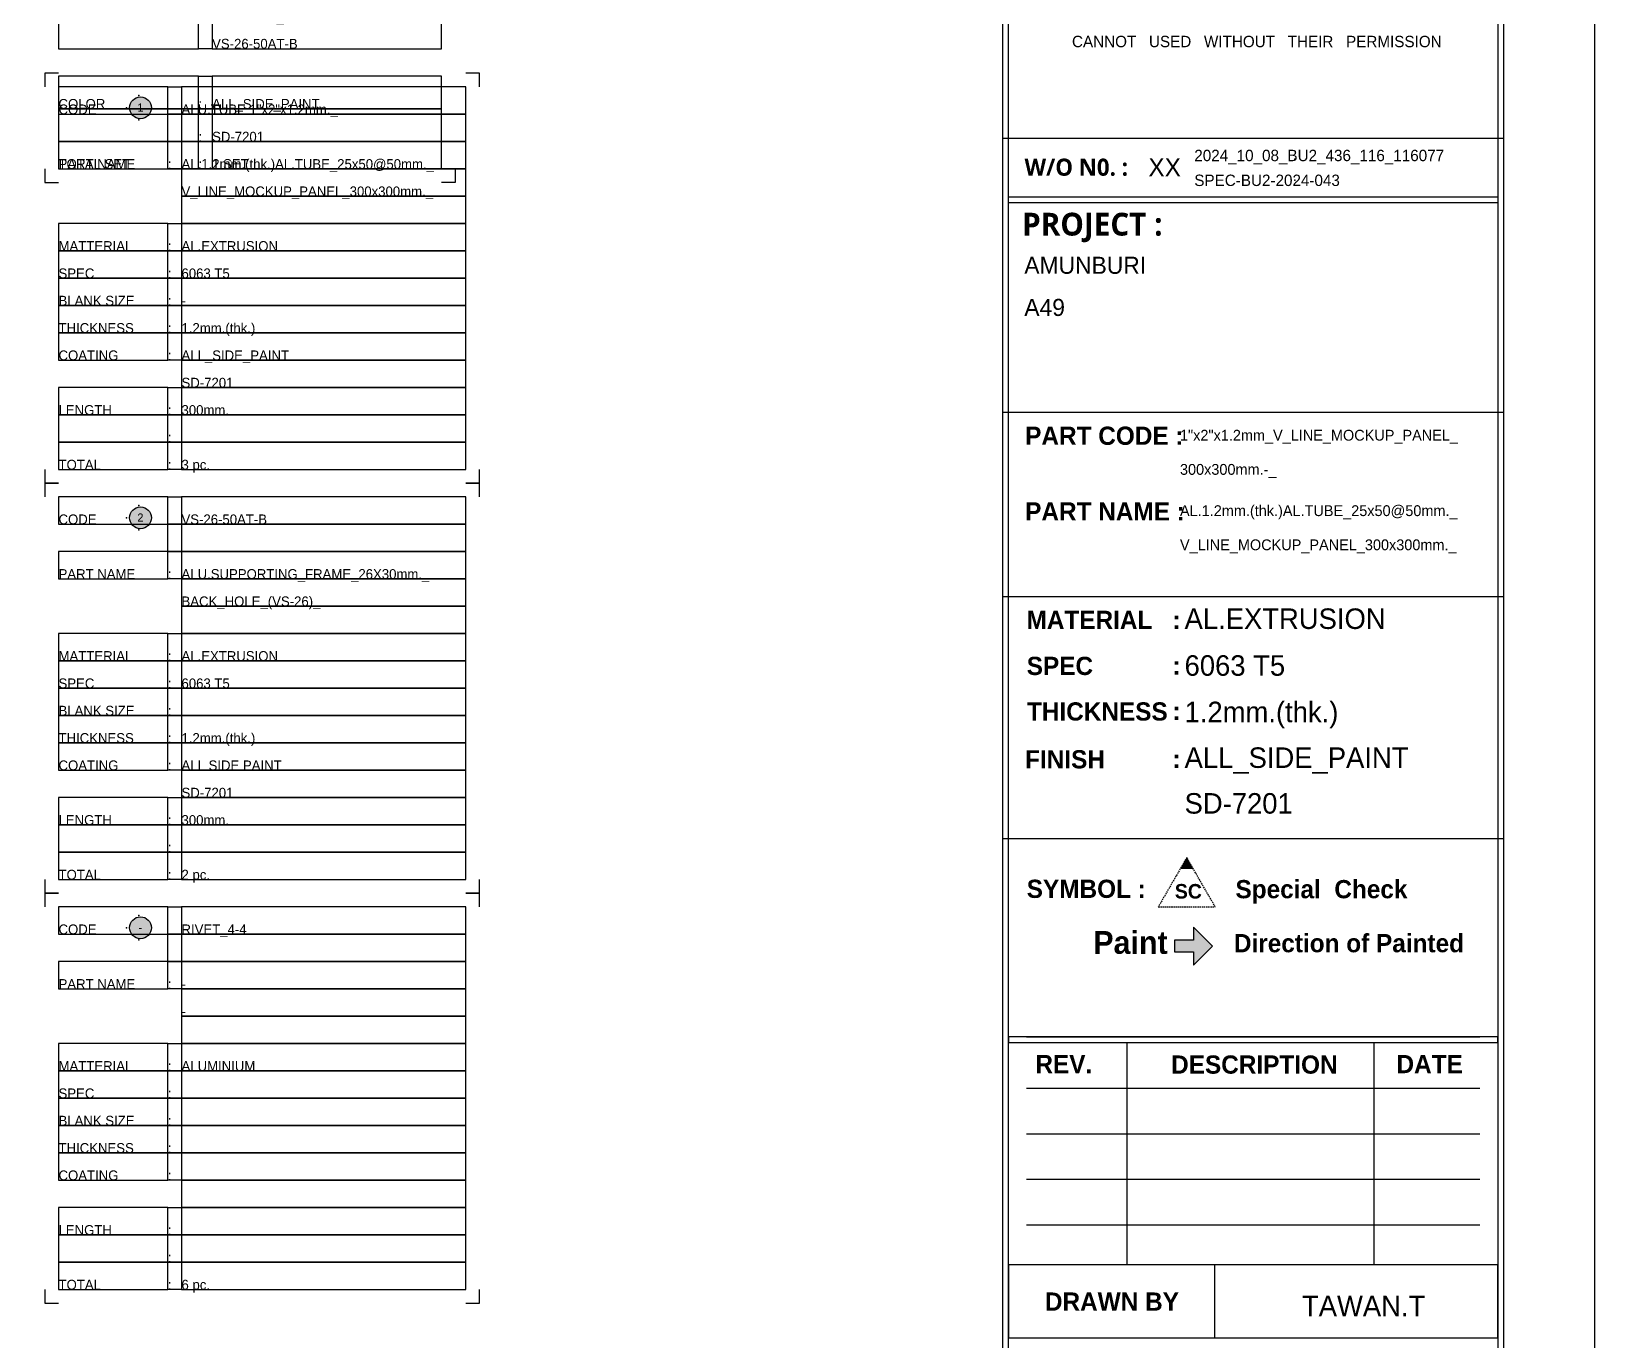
# Model space of a CAD drawing. Header units: millimetres. Extents: x -244126 to 368105, y -173968 to 259060.
# Drawn here: x -3972 to -3286, y 37185 to 37759 of the extents above; entities that cross this region are included whole.
import ezdxf
from ezdxf.enums import TextEntityAlignment as Align

# ---------------------------------------------------------------- set-up
doc = ezdxf.new("R2010")
doc.units = ezdxf.units.MM
doc.header["$MEASUREMENT"] = 0
for name, pattern in [('005_GG_TA_LINE', [13.75, 5, -1.25, 1.25, -1.25, 5]), ('BORDER2', [22.225, 6.35, -3.175, 6.35, -3.175, 0, -3.175]), ('HIDDEN', [9.525, 6.35, -3.175]), ('TA_HL_003.00000', [19.5, 10.65, -8.85])]:
    doc.linetypes.add(name, pattern=pattern)
for name, color, linetype in [('000 - D I M 0.25', 6, 'Continuous'), ('000 - H A T C H', 8, 'Continuous'), ('000 - SYMBOL CON', 1, 'Continuous'), ('000 - T E X T', 4, 'Continuous'), ('000 - TITLEBLOCK', 4, 'Continuous'), ('A04_TUBE SERIES', 7, 'Continuous'), ('FL-Support ii', 5, 'Continuous'), ('T E X T', 4, 'Continuous')]:
    doc.layers.add(name, color=color, linetype=linetype)
doc.styles.add('BROWALLIA', font='BrowalliaUPC.ttf')
doc.styles.add('Cetury Gothic', font='GOTHIC.TTF')
doc.styles.add('MtXpl_BrowalliaUPC', font='BrowalliaUPC.ttf')
doc.styles.add('MtXpl_Century_Gothic', font='GOTHICB.TTF')
doc.styles.add('MtXpl_Malgun_Gothic', font='malgunbd.ttf')
doc.styles.add('TA', font='Cordia New.ttf', dxfattribs={"height": 4.5})

# ---------------------------------------------------------------- blocks, each defined once
blk = doc.blocks.new('A$Cfd196da9')
at = {"color": 0, "linetype": 'ByBlock', "const_width": 0.1}
blk.add_lwpolyline([(-143.5, -98), (96.5, -98), (96.5, 99), (-143.5, 99)], close=True, dxfattribs=at)
blk = doc.blocks.new('*U1674')
h = blk.add_hatch(color=150)
h.dxf.hatch_style = 1
h.paths.add_polyline_path([(1305.85, 537.41), (1302.96, 532.41), (1308.73, 532.41)])
at = {"layer": 'FL-Support ii'}
blk.add_hatch(color=1, dxfattribs=at).paths.add_polyline_path([(1308.82, 501.07), (1308.82, 506.9), (1317.17, 498.55), (1308.82, 490.2), (1308.82, 496.03), (1300.46, 496.03), (1300.46, 501.07)])
at = {"color": 3, "linetype": 'Continuous'}
for p, q in [((1225, 853.24), (1445, 853.24)), ((1225, 732.86), (1445, 732.86)), ((1445, 651.81), (1225, 651.81)), ((1445, 651.81), (1225, 651.81)), ((1445, 545.58), (1225, 545.58)), ((1279.52, 456.16), (1279.52, 358.66)), ((1387.98, 456.16), (1387.98, 358.66)), ((1235.52, 436.16), (1434.48, 436.16)), ((1318.09, 358.66), (1318.09, 326.52))]:
    blk.add_line(p, q, dxfattribs=at)
at = {"color": 8, "linetype": 'Continuous'}
for p, q in [((1235.52, 458.66), (1434.48, 458.66)), ((1235.52, 416.16), (1434.48, 416.16)), ((1235.52, 396.16), (1434.48, 396.16)), ((1235.52, 376.16), (1434.48, 376.16))]:
    blk.add_line(p, q, dxfattribs=at)
at = {"color": 3, "linetype": 'Continuous'}
for points in [[(1442.5, 827.4), (1442.5, 824.9), (1227.5, 824.9), (1227.5, 827.4)], [(1442.5, 456.16), (1442.5, 458.66), (1227.5, 458.66), (1227.5, 456.16)], [(1442.5, 326.52), (1442.5, 358.66), (1227.5, 358.66), (1227.5, 326.52)]]:
    blk.add_lwpolyline(points, close=True, dxfattribs=at)
at = {"color": 150, "linetype": 'HIDDEN', "ltscale": 0.1}
blk.add_lwpolyline([(1293.35, 515.76), (1318.35, 515.76), (1305.85, 537.41), (1293.35, 515.76)], dxfattribs=at)
for p in [(1353.25, 843.98), (1353.25, 834.72)]:
    blk.add_point(p)
at = {"layer": '000 - T E X T', "color": 3, "const_width": 0.5}
blk.add_lwpolyline([(1445, 35), (1225, 35), (1225, 1020), (1445, 1020)], close=True, dxfattribs=at)
at = {"layer": '000 - T E X T', "color": 3}
blk.add_lwpolyline([(1442.5, 37.5), (1227.5, 37.5), (1227.5, 1017.5), (1442.5, 1017.5)], close=True, dxfattribs=at)
at = {"layer": '000 - TITLEBLOCK', "color": 250}
blk.add_lwpolyline([(0, 0), (1485, 0), (1485, 1050), (0, 1050)], close=True, dxfattribs=at)
at = {"layer": 'FL-Support ii', "color": 5}
blk.add_lwpolyline([(1308.82, 490.2), (1317.17, 498.55), (1308.82, 506.9), (1308.82, 501.07), (1300.46, 501.07), (1300.46, 496.03), (1308.82, 496.03)], close=True, dxfattribs=at)
at = {"layer": '000 - T E X T', "color": 3, "xscale": 5, "yscale": 5, "zscale": 5}
blk.add_blockref('A$Cfd196da9', (742.5, 525), dxfattribs=at)
at = {"color": 4, "style": 'TA'}
blk.add_attdef('PAPER_SIZE', text='', height=6.25, dxfattribs=at).set_placement((1421.5, 24.94), align=Align.MIDDLE_RIGHT)
blk.add_attdef('SCALE_SIZE', text='', height=6.25, dxfattribs=at).set_placement((1433.78, 25.07), align=Align.MIDDLE_LEFT)
at = {"layer": '000 - D I M 0.25', "color": 2, "insert": (1297.48, 505.12), "char_height": 10, "width": 335.5681, "attachment_point": 3, "style": 'BROWALLIA'}
blk.add_mtext('{\\fBrowalliaUPC|b1|i0|c222|p34;Paint}', dxfattribs=at)
at = {"layer": '000 - T E X T', "color": 250, "style": 'TA'}
for tag, height, p in [('SUPERLINK', 5, (43.16, 1039.41)), ('NAMEFILE', 5, (43.16, 1029.41)), ('SC', 100, (8.41, 938.03))]:
    blk.add_attdef(tag, text='', height=height, dxfattribs=at).set_placement(p, align=Align.MIDDLE_LEFT)
at = {"layer": '000 - T E X T', "color": 4, "style": 'TA'}
for tag, height, p in [('NAME_JOB_1', 5, (1309.16, 845.63)), ('NAME_JOB_2', 5, (1309.16, 834.72)), ('NAME_PROJECT_1', 7.5, (1234.52, 797.42)), ('NAME_PROJECT_2', 7.5, (1234.52, 778.92)), ('NAME_PROJECT_3', 7.5, (1234.52, 760.42)), ('CODE_VALUE_1', 4.75, (1302.87, 722.8)), ('CODE_VALUE_2', 4.75, (1302.87, 707.8)), ('PART_NAME_VALUE_1', 4.75, (1302.87, 689.69)), ('PART_NAME_VALUE_2', 4.75, (1302.87, 674.69)), ('PART_NAME_VALUE_3', 4.75, (1302.87, 659.69)), ('MATTERIAL_VALUE_1', 9, (1304.89, 642.26)), ('SPEC_VALUE', 9, (1304.89, 621.71)), ('THICKNESS_VALUE', 9, (1304.89, 601.32)), ('COATING_VALUE_1', 9, (1304.89, 581.25)), ('COATING_VALUE_2', 9, (1304.89, 561.18)), ('NAME_TITLE_1', 6, (1236.27, 194.04)), ('NAME_TITLE_2', 6, (1236.27, 177.39)), ('NAME_TITLE_3', 6, (1236.27, 160.74)), ('DRAWING_NO1', 6, (1236.53, 82.29)), ('DRAWING_NO2', 6, (1236.53, 62.29))]:
    blk.add_attdef(tag, text='', height=height, dxfattribs=at).set_placement(p, align=Align.MIDDLE_LEFT)
for tag, p in [('NAME_DAFT', (1383.53, 340.54)), ('NAME_CHECKED', (1383.53, 306.49)), ('NAME_DESIGNER', (1383.53, 273.03)), ('NAME_DESIGN_MGR', (1383.53, 237.79))]:
    blk.add_attdef(tag, text='', height=9, dxfattribs=at).set_placement(p, align=Align.MIDDLE_CENTER)
for tag, p, height in [('REV', (1383.82, 125.62), 9.38), ('NAME_REMARK', (138.21, 43.26), 10)]:
    blk.add_attdef(tag, p, '', height=height, dxfattribs=at)
at = {"layer": '000 - T E X T', "color": 4, "style": 'Cetury Gothic'}
for tag, p in [('SHEET_NO.', (1403.95, 84.99)), ('TOTAL_SHEET_NO.', (1402.41, 44.1))]:
    blk.add_attdef(tag, text='', height=9, dxfattribs=at).set_placement(p, align=Align.CENTER)
at = {"layer": 'T E X T', "color": 4, "linetype": '005_GG_TA_LINE'}
for s, height, style, p in [(' CANNOT   USED   WITHOUT   THEIR   PERMISSION', 5, 'Cetury Gothic', (1253.59, 893.16)), ('W/O N0. :', 7.5, 'MtXpl_Malgun_Gothic', (1234.63, 836.73)), ('XX', 8, 'Cetury Gothic', (1289.01, 836.42)), ('PROJECT :', 10, 'MtXpl_Malgun_Gothic', (1233.54, 810.46)), ('PART CODE :', 8, 'MtXpl_Century_Gothic', (1234.88, 718.59)), ('PART NAME :', 8, 'MtXpl_Century_Gothic', (1234.88, 685.37)), ('MATERIAL', 8, 'MtXpl_Century_Gothic', (1235.49, 637.74)), (':', 8, 'MtXpl_Century_Gothic', (1299.55, 637.74)), ('SPEC', 8, 'MtXpl_Century_Gothic', (1235.57, 617.54)), (':', 8, 'MtXpl_Century_Gothic', (1299.55, 617.74)), ('THICKNESS', 8, 'MtXpl_Century_Gothic', (1235.67, 597.54)), (':', 8, 'MtXpl_Century_Gothic', (1299.55, 597.74)), ('FINISH', 8, 'MtXpl_Century_Gothic', (1234.86, 576.53)), (':', 8, 'MtXpl_Century_Gothic', (1299.55, 576.73)), ('SYMBOL :', 8, 'MtXpl_Century_Gothic', (1235.57, 519.67)), ('Special  Check', 8, 'MtXpl_Century_Gothic', (1327.25, 519.52)), ('Direction of Painted', 8, 'MtXpl_Century_Gothic', (1326.55, 495.81)), ('REV.', 8, 'MtXpl_Century_Gothic', (1239.38, 442.73)), ('DESCRIPTION', 8, 'MtXpl_Century_Gothic', (1298.98, 442.52)), ('DATE', 8, 'MtXpl_Century_Gothic', (1397.95, 442.73)), ('DRAWN BY', 8, 'MtXpl_Century_Gothic', (1243.57, 338.45))]:
    blk.add_text(s, height=height, dxfattribs=dict(at, style=style)).set_placement(p)
at = {"layer": 'T E X T', "color": 150, "insert": (1300.61, 525.78), "char_height": 6.4, "attachment_point": 1, "style": 'Cetury Gothic'}
blk.add_mtext('{\\fCentury Gothic|b1|i0|c0|p34;SC}', dxfattribs=at)
blk = doc.blocks.new('*U1561')
at = {"layer": 'Defpoints', "color": 250}
for points in [[(0, 2.5), (-2.5, 2.5), (-2.5, 0)], [(70.1, 2.5), (72.6, 2.5), (72.6, 0)], [(-2.5, -72), (-2.5, -74.5), (0, -74.5)], [(72.6, -72), (72.6, -74.5), (70.1, -74.5)]]:
    blk.add_lwpolyline(points, dxfattribs=at)
for points in [[(0, 0), (70.1, 0), (70.1, -5), (0, -5)], [(0, -25), (25.6, -25), (25.6, -20), (0, -20)], [(25.6, -20), (28.1, -20), (28.1, -25), (25.6, -25)], [(28.1, -25), (70.1, -25), (70.1, -20), (28.1, -20)], [(0, -30), (25.6, -30), (25.6, -25), (0, -25)], [(25.6, -25), (28.1, -25), (28.1, -30), (25.6, -30)], [(28.1, -30), (70.1, -30), (70.1, -25), (28.1, -25)], [(0, -35), (25.6, -35), (25.6, -30), (0, -30)], [(25.6, -30), (28.1, -30), (28.1, -35), (25.6, -35)], [(28.1, -35), (70.1, -35), (70.1, -30), (28.1, -30)], [(0, -40), (25.6, -40), (25.6, -35), (0, -35)], [(25.6, -35), (28.1, -35), (28.1, -40), (25.6, -40)], [(28.1, -40), (70.1, -40), (70.1, -35), (28.1, -35)], [(0, -45), (25.6, -45), (25.6, -40), (0, -40)], [(25.6, -40), (28.1, -40), (28.1, -45), (25.6, -45)], [(28.1, -45), (70.1, -45), (70.1, -40), (28.1, -40)], [(0, -50), (25.6, -50), (25.6, -45), (0, -45)], [(25.6, -45), (28.1, -45), (28.1, -50), (25.6, -50)], [(28.1, -50), (70.1, -50), (70.1, -45), (28.1, -45)], [(0, -61), (25.6, -61), (25.6, -55), (0, -55)], [(25.6, -55), (28.1, -55), (28.1, -61), (25.6, -61)], [(28.1, -61), (70.1, -61), (70.1, -55), (28.1, -55)], [(0, -67), (25.6, -67), (25.6, -61), (0, -61)], [(25.6, -61), (28.1, -61), (28.1, -67), (25.6, -67)], [(28.1, -67), (70.1, -67), (70.1, -61), (28.1, -61)], [(0, -72), (25.6, -72), (25.6, -67), (0, -67)], [(25.6, -67), (28.1, -67), (28.1, -72), (25.6, -72)], [(28.1, -72), (70.1, -72), (70.1, -67), (28.1, -67)]]:
    blk.add_lwpolyline(points, close=True, dxfattribs=at)
at = {"layer": '000 - T E X T', "linetype": 'BORDER2', "style": 'TA'}
for s, p in [('MOCKUP PART CODE', (0, -5)), ('MOCKUP PART NAME', (0, -15)), ('MATTERIAL', (0, -25)), (':', (25.6, -25)), ('SIZING (WxH)', (0, -30)), (':', (25.6, -30)), ('DISTANCE LOUVERS', (0, -35)), (':', (25.6, -35)), ('TOTAL LOUVERS', (0, -40)), ('ACESSORIES', (0, -45)), (':', (25.6, -45)), (':', (25.6, -61)), (':', (25.6, -67)), ('TOTAL SET', (0, -72)), (':', (25.6, -72))]:
    blk.add_text(s, height=1.8, dxfattribs=at).set_placement(p)
blk.add_text('COLOR', height=1.8, dxfattribs=at).set_placement((0, -60.1), align=Align.MIDDLE_LEFT)
at = {"layer": '000 - T E X T', "style": 'TA'}
for tag, p in [('CODE_VALUE_1', (28.1, -5)), ('CODE_VALUE_2', (28.1, -10)), ('PART_NAME_VALUE_1', (28.1, -15)), ('PART_NAME_VALUE_2', (28.1, -20)), ('MATTERIAL_VALUE', (28.1, -25)), ('SIZING_VALUE', (28.1, -30)), ('DISTANCE_LOUVERS_VALUE', (28.1, -35)), ('TOTAL_LOUVERS_VALUE1', (28.1, -40)), ('ACESSORIES_VALUE1', (28.1, -45)), ('ACESSORIES_VALUE2', (28.1, -50)), ('COATING_VALUE_1', (28.1, -61)), ('COATING_VALUE_2', (28.1, -67)), ('TOTAL_SET_VALUE', (28.1, -72))]:
    blk.add_attdef(tag, p, '', height=1.8, dxfattribs=at)
blk = doc.blocks.new('A$C829836ee')
for p in [(0, 3), (0, -3)]:
    blk.add_point(p)
blk = doc.blocks.new('*U4991')
at = {"layer": '000 - H A T C H'}
h = blk.add_hatch(color=250, dxfattribs=at)
h.dxf.hatch_style = 1
edge = h.paths.add_edge_path()
edge.add_arc((15, -3.8), 2, 90, 270, ccw=False)
edge.add_line((15, -1.8), (15, -1.8))
edge.add_arc((15, -3.8), 2, -90, 90, ccw=False)
edge.add_line((15, -5.8), (15, -5.8))
at = {"layer": '000 - SYMBOL CON', "color": 2}
blk.add_lwpolyline([(15, -5.8, -1), (15, -1.8), (15, -1.8, -1), (15, -5.8)], format="xyb", close=True, dxfattribs=at)
at = {"layer": 'A04_TUBE SERIES', "color": 3}
blk.add_point((12.41, -3.8), dxfattribs=at)
at = {"layer": 'Defpoints', "color": 250}
for points in [[(0, 2.5), (-2.5, 2.5), (-2.5, 0)], [(77, 0), (77, 2.5), (74.5, 2.5)], [(-2.5, -70), (-2.5, -72.5), (0, -72.5)], [(74.5, -72.5), (77, -72.5), (77, -70)]]:
    blk.add_lwpolyline(points, dxfattribs=at)
for points in [[(0, -5), (20, -5), (20, 0), (0, 0)], [(20, 0), (22.5, 0), (22.5, -5), (20, -5)], [(22.5, -5), (74.5, -5), (74.5, 0), (22.5, 0)], [(20, -5), (22.5, -5), (22.5, -10), (20, -10)], [(22.5, -10), (74.5, -10), (74.5, -5), (22.5, -5)], [(0, -15), (20, -15), (20, -10), (0, -10)], [(20, -10), (22.5, -10), (22.5, -15), (20, -15)], [(22.5, -15), (74.5, -15), (74.5, -10), (22.5, -10)], [(22.5, -20), (74.5, -20), (74.5, -15), (22.5, -15)], [(22.5, -25), (74.5, -25), (74.5, -20), (22.5, -20)], [(0, -30), (20, -30), (20, -25), (0, -25)], [(20, -25), (22.5, -25), (22.5, -30), (20, -30)], [(22.5, -30), (74.5, -30), (74.5, -25), (22.5, -25)], [(0, -35), (20, -35), (20, -30), (0, -30)], [(20, -30), (22.5, -30), (22.5, -35), (20, -35)], [(22.5, -35), (74.5, -35), (74.5, -30), (22.5, -30)], [(0, -40), (20, -40), (20, -35), (0, -35)], [(20, -35), (22.5, -35), (22.5, -40), (20, -40)], [(22.5, -40), (74.5, -40), (74.5, -35), (22.5, -35)], [(0, -45), (20, -45), (20, -40), (0, -40)], [(20, -40), (22.5, -40), (22.5, -45), (20, -45)], [(22.5, -45), (74.5, -45), (74.5, -40), (22.5, -40)], [(0, -50), (20, -50), (20, -45), (0, -45)], [(20, -45), (22.5, -45), (22.5, -50), (20, -50)], [(22.5, -50), (74.5, -50), (74.5, -45), (22.5, -45)], [(22.5, -55), (74.5, -55), (74.5, -50), (22.5, -50)], [(0, -60), (20, -60), (20, -55), (0, -55)], [(20, -55), (22.5, -55), (22.5, -60), (20, -60)], [(22.5, -60), (74.5, -60), (74.5, -55), (22.5, -55)], [(0, -65), (20, -65), (20, -60), (0, -60)], [(20, -60), (22.5, -60), (22.5, -65), (20, -65)], [(22.5, -65), (74.5, -65), (74.5, -60), (22.5, -60)], [(0, -70), (20, -70), (20, -65), (0, -65)], [(20, -65), (22.5, -65), (22.5, -70), (20, -70)], [(22.5, -70), (74.5, -70), (74.5, -65), (22.5, -65)]]:
    blk.add_lwpolyline(points, close=True, dxfattribs=at)
at = {"xscale": 0.7454636594928784, "yscale": 0.7454636594928784, "zscale": 0.7454636594928784}
blk.add_blockref('A$C829836ee', (14.71, -3.8), dxfattribs=at)
at = {"layer": '000 - T E X T', "linetype": 'BORDER2', "style": 'TA'}
for s, p in [('CODE', (0, -5)), ('PART NAME', (0, -15)), (':', (20, -15)), ('MATTERIAL', (0, -30)), (':', (20, -30)), ('SPEC', (0, -35)), (':', (20, -35)), ('BLANK SIZE', (0, -40)), (':', (20, -40)), ('THICKNESS', (0, -45)), (':', (20, -45)), ('COATING', (0, -50)), (':', (20, -50)), ('LENGTH', (0, -60)), (':', (20, -60)), (':', (20, -65)), ('TOTAL', (0, -70)), (':', (20, -70))]:
    blk.add_text(s, height=1.8, dxfattribs=at).set_placement(p)
at = {"layer": '000 - T E X T', "style": 'TA', "flags": 1}
blk.add_attdef('BLK_NAME', (1.99, 0.93), '', height=1.8, dxfattribs=at)
at = {"layer": '000 - T E X T', "style": 'MtXpl_BrowalliaUPC'}
blk.add_attdef('NO.CODE', text='', height=1.49, dxfattribs=at).set_placement((14.98, -3.76), align=Align.MIDDLE_CENTER)
at = {"layer": '000 - T E X T', "style": 'TA'}
for tag, p in [('CODE_VALUE_1', (22.5, -5)), ('CODE_VALUE_2', (22.5, -10)), ('PART_NAME_VALUE_1', (22.5, -15)), ('PART_NAME_VALUE_2', (22.5, -20)), ('PART_NAME_VALUE_3', (22.5, -25)), ('MATTERIAL_VALUE_1', (22.5, -30)), ('SPEC_VALUE', (22.5, -35)), ('BLANK_SIZE_VALUE', (22.5, -40)), ('THICKNESS_VALUE', (22.5, -45)), ('COATING_VALUE_1', (22.5, -50)), ('COATING_VALUE_2', (22.5, -55)), ('LENGTH_VALUE_1', (22.5, -60)), ('LENGTH_VALUE_2', (22.5, -65)), ('TOTAL_VALUE', (22.5, -70))]:
    blk.add_attdef(tag, p, '', height=1.8, dxfattribs=at)
blk = doc.blocks.new('*U4984')
at = {"layer": '000 - H A T C H'}
h = blk.add_hatch(color=250, dxfattribs=at)
h.dxf.hatch_style = 1
edge = h.paths.add_edge_path()
edge.add_arc((15, -3.8), 2, 90, 270, ccw=False)
edge.add_line((15, -1.8), (15, -1.8))
edge.add_arc((15, -3.8), 2, -90, 90, ccw=False)
edge.add_line((15, -5.8), (15, -5.8))
at = {"layer": '000 - SYMBOL CON', "color": 2}
blk.add_lwpolyline([(15, -5.8, -1), (15, -1.8), (15, -1.8, -1), (15, -5.8)], format="xyb", close=True, dxfattribs=at)
at = {"layer": 'A04_TUBE SERIES', "color": 3}
blk.add_point((12.41, -3.8), dxfattribs=at)
at = {"layer": 'Defpoints', "color": 250}
for points in [[(0, 2.5), (-2.5, 2.5), (-2.5, 0)], [(77, 0), (77, 2.5), (74.5, 2.5)], [(-2.5, -70), (-2.5, -72.5), (0, -72.5)], [(74.5, -72.5), (77, -72.5), (77, -70)]]:
    blk.add_lwpolyline(points, dxfattribs=at)
for points in [[(0, -5), (20, -5), (20, 0), (0, 0)], [(20, 0), (22.5, 0), (22.5, -5), (20, -5)], [(22.5, -5), (74.5, -5), (74.5, 0), (22.5, 0)], [(20, -5), (22.5, -5), (22.5, -10), (20, -10)], [(22.5, -10), (74.5, -10), (74.5, -5), (22.5, -5)], [(0, -15), (20, -15), (20, -10), (0, -10)], [(20, -10), (22.5, -10), (22.5, -15), (20, -15)], [(22.5, -15), (74.5, -15), (74.5, -10), (22.5, -10)], [(22.5, -20), (74.5, -20), (74.5, -15), (22.5, -15)], [(22.5, -25), (74.5, -25), (74.5, -20), (22.5, -20)], [(0, -30), (20, -30), (20, -25), (0, -25)], [(20, -25), (22.5, -25), (22.5, -30), (20, -30)], [(22.5, -30), (74.5, -30), (74.5, -25), (22.5, -25)], [(0, -35), (20, -35), (20, -30), (0, -30)], [(20, -30), (22.5, -30), (22.5, -35), (20, -35)], [(22.5, -35), (74.5, -35), (74.5, -30), (22.5, -30)], [(0, -40), (20, -40), (20, -35), (0, -35)], [(20, -35), (22.5, -35), (22.5, -40), (20, -40)], [(22.5, -40), (74.5, -40), (74.5, -35), (22.5, -35)], [(0, -45), (20, -45), (20, -40), (0, -40)], [(20, -40), (22.5, -40), (22.5, -45), (20, -45)], [(22.5, -45), (74.5, -45), (74.5, -40), (22.5, -40)], [(0, -50), (20, -50), (20, -45), (0, -45)], [(20, -45), (22.5, -45), (22.5, -50), (20, -50)], [(22.5, -50), (74.5, -50), (74.5, -45), (22.5, -45)], [(22.5, -55), (74.5, -55), (74.5, -50), (22.5, -50)], [(0, -60), (20, -60), (20, -55), (0, -55)], [(20, -55), (22.5, -55), (22.5, -60), (20, -60)], [(22.5, -60), (74.5, -60), (74.5, -55), (22.5, -55)], [(0, -65), (20, -65), (20, -60), (0, -60)], [(20, -60), (22.5, -60), (22.5, -65), (20, -65)], [(22.5, -65), (74.5, -65), (74.5, -60), (22.5, -60)], [(0, -70), (20, -70), (20, -65), (0, -65)], [(20, -65), (22.5, -65), (22.5, -70), (20, -70)], [(22.5, -70), (74.5, -70), (74.5, -65), (22.5, -65)]]:
    blk.add_lwpolyline(points, close=True, dxfattribs=at)
at = {"xscale": 0.7454636594928784, "yscale": 0.7454636594928784, "zscale": 0.7454636594928784}
blk.add_blockref('A$C829836ee', (14.71, -3.8), dxfattribs=at)
at = {"layer": '000 - T E X T', "linetype": 'BORDER2', "style": 'TA'}
for s, p in [('CODE', (0, -5)), ('PART NAME', (0, -15)), (':', (20, -15)), ('MATTERIAL', (0, -30)), (':', (20, -30)), ('SPEC', (0, -35)), (':', (20, -35)), ('BLANK SIZE', (0, -40)), (':', (20, -40)), ('THICKNESS', (0, -45)), (':', (20, -45)), ('COATING', (0, -50)), (':', (20, -50)), ('LENGTH', (0, -60)), (':', (20, -60)), (':', (20, -65)), ('TOTAL', (0, -70)), (':', (20, -70))]:
    blk.add_text(s, height=1.8, dxfattribs=at).set_placement(p)
at = {"layer": '000 - T E X T', "style": 'TA', "flags": 1}
blk.add_attdef('BLK_NAME', (1.99, 0.93), '', height=1.8, dxfattribs=at)
at = {"layer": '000 - T E X T', "style": 'MtXpl_BrowalliaUPC'}
blk.add_attdef('NO.CODE', text='', height=1.49, dxfattribs=at).set_placement((14.98, -3.76), align=Align.MIDDLE_CENTER)
at = {"layer": '000 - T E X T', "style": 'TA'}
for tag, p in [('CODE_VALUE_1', (22.5, -5)), ('CODE_VALUE_2', (22.5, -10)), ('PART_NAME_VALUE_1', (22.5, -15)), ('PART_NAME_VALUE_2', (22.5, -20)), ('PART_NAME_VALUE_3', (22.5, -25)), ('MATTERIAL_VALUE_1', (22.5, -30)), ('SPEC_VALUE', (22.5, -35)), ('BLANK_SIZE_VALUE', (22.5, -40)), ('THICKNESS_VALUE', (22.5, -45)), ('COATING_VALUE_1', (22.5, -50)), ('COATING_VALUE_2', (22.5, -55)), ('LENGTH_VALUE_1', (22.5, -60)), ('LENGTH_VALUE_2', (22.5, -65)), ('TOTAL_VALUE', (22.5, -70))]:
    blk.add_attdef(tag, p, '', height=1.8, dxfattribs=at)
blk = doc.blocks.new('*U4999')
at = {"layer": '000 - H A T C H'}
h = blk.add_hatch(color=250, dxfattribs=at)
h.dxf.hatch_style = 1
edge = h.paths.add_edge_path()
edge.add_arc((15, -3.8), 2, 90, 270, ccw=False)
edge.add_line((15, -1.8), (15, -1.8))
edge.add_arc((15, -3.8), 2, -90, 90, ccw=False)
edge.add_line((15, -5.8), (15, -5.8))
at = {"layer": '000 - SYMBOL CON', "color": 2}
blk.add_lwpolyline([(15, -5.8, -1), (15, -1.8), (15, -1.8, -1), (15, -5.8)], format="xyb", close=True, dxfattribs=at)
at = {"layer": 'A04_TUBE SERIES', "color": 3}
blk.add_point((12.41, -3.8), dxfattribs=at)
at = {"layer": 'Defpoints', "color": 250}
for points in [[(0, 2.5), (-2.5, 2.5), (-2.5, 0)], [(77, 0), (77, 2.5), (74.5, 2.5)], [(-2.5, -70), (-2.5, -72.5), (0, -72.5)], [(74.5, -72.5), (77, -72.5), (77, -70)]]:
    blk.add_lwpolyline(points, dxfattribs=at)
for points in [[(0, -5), (20, -5), (20, 0), (0, 0)], [(20, 0), (22.5, 0), (22.5, -5), (20, -5)], [(22.5, -5), (74.5, -5), (74.5, 0), (22.5, 0)], [(20, -5), (22.5, -5), (22.5, -10), (20, -10)], [(22.5, -10), (74.5, -10), (74.5, -5), (22.5, -5)], [(0, -15), (20, -15), (20, -10), (0, -10)], [(20, -10), (22.5, -10), (22.5, -15), (20, -15)], [(22.5, -15), (74.5, -15), (74.5, -10), (22.5, -10)], [(22.5, -20), (74.5, -20), (74.5, -15), (22.5, -15)], [(22.5, -25), (74.5, -25), (74.5, -20), (22.5, -20)], [(0, -30), (20, -30), (20, -25), (0, -25)], [(20, -25), (22.5, -25), (22.5, -30), (20, -30)], [(22.5, -30), (74.5, -30), (74.5, -25), (22.5, -25)], [(0, -35), (20, -35), (20, -30), (0, -30)], [(20, -30), (22.5, -30), (22.5, -35), (20, -35)], [(22.5, -35), (74.5, -35), (74.5, -30), (22.5, -30)], [(0, -40), (20, -40), (20, -35), (0, -35)], [(20, -35), (22.5, -35), (22.5, -40), (20, -40)], [(22.5, -40), (74.5, -40), (74.5, -35), (22.5, -35)], [(0, -45), (20, -45), (20, -40), (0, -40)], [(20, -40), (22.5, -40), (22.5, -45), (20, -45)], [(22.5, -45), (74.5, -45), (74.5, -40), (22.5, -40)], [(0, -50), (20, -50), (20, -45), (0, -45)], [(20, -45), (22.5, -45), (22.5, -50), (20, -50)], [(22.5, -50), (74.5, -50), (74.5, -45), (22.5, -45)], [(22.5, -55), (74.5, -55), (74.5, -50), (22.5, -50)], [(0, -60), (20, -60), (20, -55), (0, -55)], [(20, -55), (22.5, -55), (22.5, -60), (20, -60)], [(22.5, -60), (74.5, -60), (74.5, -55), (22.5, -55)], [(0, -65), (20, -65), (20, -60), (0, -60)], [(20, -60), (22.5, -60), (22.5, -65), (20, -65)], [(22.5, -65), (74.5, -65), (74.5, -60), (22.5, -60)], [(0, -70), (20, -70), (20, -65), (0, -65)], [(20, -65), (22.5, -65), (22.5, -70), (20, -70)], [(22.5, -70), (74.5, -70), (74.5, -65), (22.5, -65)]]:
    blk.add_lwpolyline(points, close=True, dxfattribs=at)
at = {"xscale": 0.7454636594928784, "yscale": 0.7454636594928784, "zscale": 0.7454636594928784}
blk.add_blockref('A$C829836ee', (14.71, -3.8), dxfattribs=at)
at = {"layer": '000 - T E X T', "linetype": 'BORDER2', "style": 'TA'}
for s, p in [('CODE', (0, -5)), ('PART NAME', (0, -15)), (':', (20, -15)), ('MATTERIAL', (0, -30)), (':', (20, -30)), ('SPEC', (0, -35)), (':', (20, -35)), ('BLANK SIZE', (0, -40)), (':', (20, -40)), ('THICKNESS', (0, -45)), (':', (20, -45)), ('COATING', (0, -50)), (':', (20, -50)), ('LENGTH', (0, -60)), (':', (20, -60)), (':', (20, -65)), ('TOTAL', (0, -70)), (':', (20, -70))]:
    blk.add_text(s, height=1.8, dxfattribs=at).set_placement(p)
at = {"layer": '000 - T E X T', "style": 'TA', "flags": 1}
blk.add_attdef('BLK_NAME', (1.99, 0.93), '', height=1.8, dxfattribs=at)
at = {"layer": '000 - T E X T', "style": 'MtXpl_BrowalliaUPC'}
blk.add_attdef('NO.CODE', text='', height=1.49, dxfattribs=at).set_placement((14.98, -3.76), align=Align.MIDDLE_CENTER)
at = {"layer": '000 - T E X T', "style": 'TA'}
for tag, p in [('CODE_VALUE_1', (22.5, -5)), ('CODE_VALUE_2', (22.5, -10)), ('PART_NAME_VALUE_1', (22.5, -15)), ('PART_NAME_VALUE_2', (22.5, -20)), ('PART_NAME_VALUE_3', (22.5, -25)), ('MATTERIAL_VALUE_1', (22.5, -30)), ('SPEC_VALUE', (22.5, -35)), ('BLANK_SIZE_VALUE', (22.5, -40)), ('THICKNESS_VALUE', (22.5, -45)), ('COATING_VALUE_1', (22.5, -50)), ('COATING_VALUE_2', (22.5, -55)), ('LENGTH_VALUE_1', (22.5, -60)), ('LENGTH_VALUE_2', (22.5, -65)), ('TOTAL_VALUE', (22.5, -70))]:
    blk.add_attdef(tag, p, '', height=1.8, dxfattribs=at)

msp = doc.modelspace()

# ---------------------------------------------------------------- block references
at = {"color": 2, "linetype": 'TA_HL_003.00000'}
ref = msp.add_blockref('*U1674', (-4770.93067, 36859.28063), dxfattribs=at)
ref.add_attrib('NAME_JOB_1', '2024_10_08_BU2_436_116_116077', dxfattribs={"layer": '000 - T E X T', "color": 4, "height": 5, "style": 'TA'}).set_placement((-3461.76816, 37704.90574), align=Align.MIDDLE_LEFT)
ref.add_attrib('NAME_JOB_2', 'SPEC-BU2-2024-043', dxfattribs={"layer": '000 - T E X T', "color": 4, "height": 5, "style": 'TA'}).set_placement((-3461.76816, 37693.9975), align=Align.MIDDLE_LEFT)
ref.add_attrib('NAME_PROJECT_1', 'AMUNBURI', dxfattribs={"layer": '000 - T E X T', "color": 4, "height": 7.5, "style": 'TA'}).set_placement((-3536.4143, 37656.70331), align=Align.MIDDLE_LEFT)
ref.add_attrib('NAME_PROJECT_2', 'A49', dxfattribs={"layer": '000 - T E X T', "color": 4, "height": 7.5, "style": 'TA'}).set_placement((-3536.4143, 37638.20331), align=Align.MIDDLE_LEFT)
ref.add_attrib('CODE_VALUE_1', '1"x2"x1.2mm_V_LINE_MOCKUP_PANEL_', dxfattribs={"layer": '000 - T E X T', "color": 4, "height": 4.75, "style": 'TA'}).set_placement((-3468.05936, 37582.08557), align=Align.MIDDLE_LEFT)
ref.add_attrib('CODE_VALUE_2', '300x300mm.-_', dxfattribs={"layer": '000 - T E X T', "color": 4, "height": 4.75, "style": 'TA'}).set_placement((-3468.05936, 37567.08557), align=Align.MIDDLE_LEFT)
ref.add_attrib('PART_NAME_VALUE_1', 'AL.1.2mm.(thk.)AL.TUBE_25x50@50mm._', dxfattribs={"layer": '000 - T E X T', "color": 4, "height": 4.75, "style": 'TA'}).set_placement((-3468.05936, 37548.96649), align=Align.MIDDLE_LEFT)
ref.add_attrib('PART_NAME_VALUE_2', 'V_LINE_MOCKUP_PANEL_300x300mm._', dxfattribs={"layer": '000 - T E X T', "color": 4, "height": 4.75, "style": 'TA'}).set_placement((-3468.05936, 37533.96649), align=Align.MIDDLE_LEFT)
ref.add_attrib('MATTERIAL_VALUE_1', 'AL.EXTRUSION', dxfattribs={"layer": '000 - T E X T', "color": 4, "height": 9, "style": 'TA'}).set_placement((-3466.03852, 37501.53936), align=Align.MIDDLE_LEFT)
ref.add_attrib('SPEC_VALUE', '6063 T5', dxfattribs={"layer": '000 - T E X T', "color": 4, "height": 9, "style": 'TA'}).set_placement((-3466.03852, 37480.9909), align=Align.MIDDLE_LEFT)
ref.add_attrib('THICKNESS_VALUE', '1.2mm.(thk.)', dxfattribs={"layer": '000 - T E X T', "color": 4, "height": 9, "style": 'TA'}).set_placement((-3466.03852, 37460.60174), align=Align.MIDDLE_LEFT)
ref.add_attrib('COATING_VALUE_1', 'ALL_SIDE_PAINT', dxfattribs={"layer": '000 - T E X T', "color": 4, "height": 9, "style": 'TA'}).set_placement((-3466.03852, 37440.53115), align=Align.MIDDLE_LEFT)
ref.add_attrib('COATING_VALUE_2', 'SD-7201', dxfattribs={"layer": '000 - T E X T', "color": 4, "height": 9, "style": 'TA'}).set_placement((-3466.03852, 37420.46057), align=Align.MIDDLE_LEFT)
ref.add_attrib('NAME_DAFT', 'TAWAN.T', dxfattribs={"layer": '000 - T E X T', "color": 4, "height": 9, "style": 'TA'}).set_placement((-3387.40323, 37199.82081), align=Align.MIDDLE_CENTER)
at = {"layer": 'A04_TUBE SERIES', "color": 3, "xscale": 2.4, "yscale": 2.4, "zscale": 2.4}
for name, p, values in [('*U1561', (-3960.51993, 37871.78063), {'MATTERIAL_VALUE': 'AL.TUBE 25 x 50mm. (thk.1.2mm.)', 'SIZING_VALUE': '300 x 300mm. (Total area 0.09 sq.m.)', 'DISTANCE_LOUVERS_VALUE': '50mm.', 'TOTAL_LOUVERS_VALUE1': '3 pc. (Total length =0.90m.)', 'ACESSORIES_VALUE1': 'ALU.TUBE_1"x2"x1.2mm.', 'ACESSORIES_VALUE2': 'VS-26-50AT-B', 'COATING_VALUE_1': 'ALL_SIDE_PAINT', 'COATING_VALUE_2': 'SD-7201', 'TOTAL_SET_VALUE': '1 SET'}), ('*U4991', (-3960.51993, 37734.98063), {'NO.CODE': '1', 'CODE_VALUE_1': 'ALU.TUBE 1"x2"x1.2mm._', 'PART_NAME_VALUE_1': 'AL.1.2mm.(thk.)AL.TUBE_25x50@50mm._', 'PART_NAME_VALUE_2': 'V_LINE_MOCKUP_PANEL_300x300mm._', 'MATTERIAL_VALUE_1': 'AL.EXTRUSION', 'SPEC_VALUE': '6063 T5', 'BLANK_SIZE_VALUE': '-', 'THICKNESS_VALUE': '1.2mm.(thk.)', 'COATING_VALUE_1': 'ALL_SIDE_PAINT', 'COATING_VALUE_2': 'SD-7201', 'LENGTH_VALUE_1': '300mm. ', 'TOTAL_VALUE': '3 pc.'}), ('*U4984', (-3960.51993, 37554.98063), {'NO.CODE': '2', 'CODE_VALUE_1': 'VS-26-50AT-B', 'PART_NAME_VALUE_1': 'ALU.SUPPORTING_FRAME_26X30mm._', 'PART_NAME_VALUE_2': 'BACK_HOLE_(VS-26)_', 'MATTERIAL_VALUE_1': 'AL.EXTRUSION', 'SPEC_VALUE': '6063 T5', 'THICKNESS_VALUE': '1.2mm.(thk.)', 'COATING_VALUE_1': 'ALL SIDE PAINT', 'COATING_VALUE_2': 'SD-7201', 'LENGTH_VALUE_1': '300mm.', 'TOTAL_VALUE': '2 pc.'}), ('*U4999', (-3960.51993, 37374.98063), {'NO.CODE': '-', 'CODE_VALUE_1': 'RIVET_4-4', 'PART_NAME_VALUE_1': '-', 'PART_NAME_VALUE_2': '-', 'MATTERIAL_VALUE_1': 'ALUMINIUM', 'TOTAL_VALUE': '6 pc.'})]:
    msp.add_blockref(name, p, dxfattribs=at).add_auto_attribs(values)

doc.saveas('drawing.dxf')
